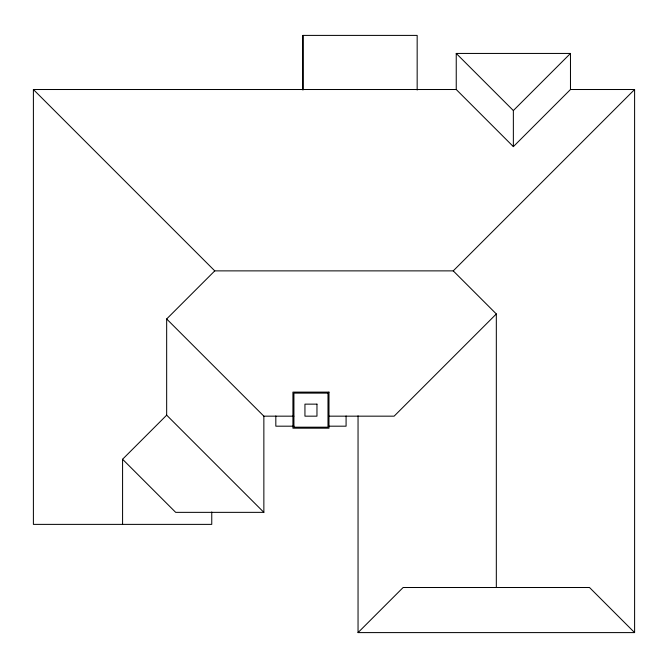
<?xml version="1.0" encoding="UTF-8"?>
<svg xmlns="http://www.w3.org/2000/svg" width="668" height="668" viewBox="0 0 668 668"><rect width="100%" height="100%" fill="white"/><g stroke="black" fill="none" stroke-linecap="round" stroke-linejoin="round"><path stroke-width="1" d="M166.666 415.162L122.578 459.25L175.684 512.356L263.86 512.356L166.666 415.162L166.666 318.97L214.762 270.874L453.238 270.874L634.6 89.512L570.472 89.512L513.358 146.626L456.244 89.512L33.4 89.512L33.4 524.38L211.756 524.38L211.756 511.98M513.358 146.626L513.358 110.554L570.472 53.44L570.472 89.512M453.238 270.874L496.324 313.96L394.12 416.164L329.048 416.164M358.048 632.596L403.138 587.506L589.51 587.506L634.6 632.596L358.048 632.596L358.048 415.847M302.938 35.404L302.938 90.03L302.905 35.404L417.166 35.404L417.166 90.03M456.244 89.512L456.244 53.44L570.472 53.44M166.666 318.97L263.86 416.164L293.887 416.164M294.045 426.184L275.826 426.184L275.826 415.98M328.522 426.184L346.082 426.184L346.082 415.98M456.244 53.44L513.358 110.554M33.4 89.512L214.762 270.874M634.6 89.512L634.6 632.596M496.324 313.96L496.324 587.506M263.86 416.164L263.86 512.356M122.578 459.25L122.578 524.38M328.99 392.116L292.918 392.116L292.918 428.188L328.99 428.188L328.99 392.116M327.988 393.118L293.92 393.118L293.92 427.186L327.988 427.186L327.988 393.118M316.966 404.14L304.942 404.14L304.942 416.164L316.966 416.164L316.966 404.14"/></g></svg>
